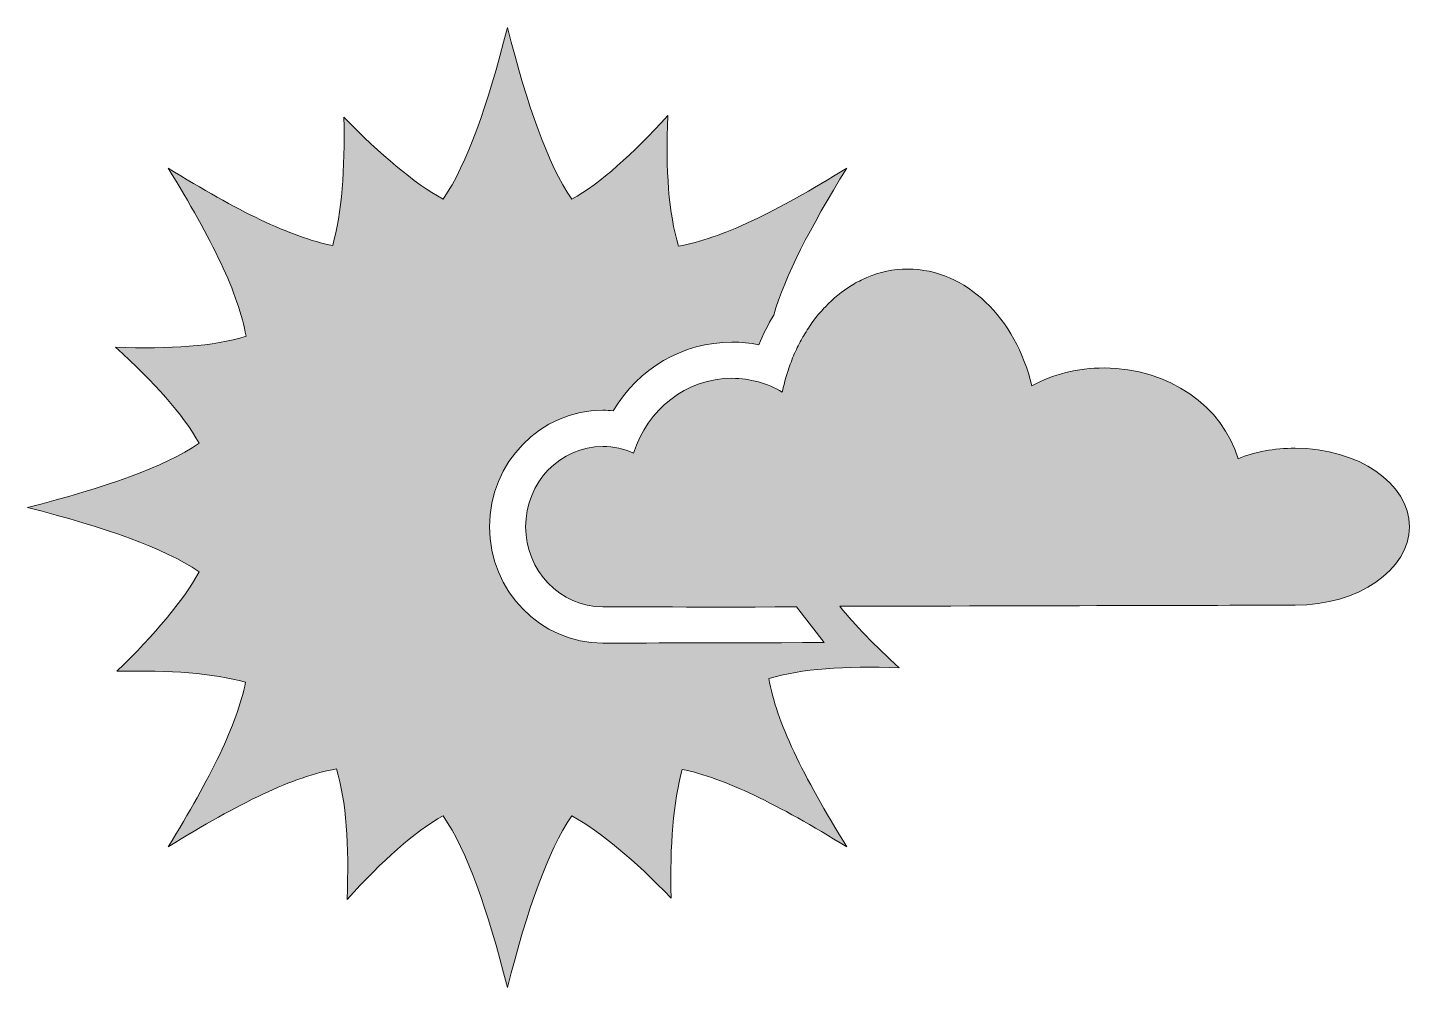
# Model space of a CAD drawing. Header units: inches. Extents: x 0 to 102, y 0 to 71.
import ezdxf

# ---------------------------------------------------------------- set-up
doc = ezdxf.new("R2010")
doc.units = ezdxf.units.IN
doc.header["$MEASUREMENT"] = 0
doc.layers.add('Layer 1', color=7, linetype='Continuous')

msp = doc.modelspace()

# ---------------------------------------------------------------- hatches: boundary and pattern name
at = {"layer": 'Layer 1', "true_color": 0xf0ba7d}
h = msp.add_hatch(color=31, dxfattribs=at)
h.dxf.hatch_style = 2
edge = h.paths.add_edge_path()
edge.add_spline(control_points=[(93.2, 39.64), (91.66, 39.64), (90.24, 39.36), (89, 38.87), (87.9, 42.69), (83.91, 45.54), (79.15, 45.54), (77.2, 45.54), (75.39, 45.06), (73.84, 44.23), (72.65, 49.2), (69.02, 52.81), (64.71, 52.81), (63.66, 52.81), (62.65, 52.59), (61.71, 52.19), (61.34, 52.03), (60.97, 51.85), (60.62, 51.63), (60.61, 51.62), (60.59, 51.61), (60.57, 51.6), (59.88, 51.18), (59.24, 50.66), (58.66, 50.04), (58.63, 50.01), (58.6, 49.98), (58.57, 49.95), (58.29, 49.65), (58.02, 49.33), (57.77, 48.99), (57.77, 48.99), (57.76, 48.99), (57.76, 48.98), (57.52, 48.65), (57.29, 48.29), (57.07, 47.92), (57.03, 47.86), (56.99, 47.79), (56.96, 47.72), (56.75, 47.36), (56.57, 47), (56.4, 46.61), (56.39, 46.6), (56.38, 46.58), (56.37, 46.57), (56.2, 46.18), (56.06, 45.77), (55.92, 45.36), (55.89, 45.26), (55.86, 45.16), (55.83, 45.06), (55.7, 44.64), (55.58, 44.21), (55.49, 43.77), (54.39, 44.41), (53.13, 44.78), (51.79, 44.78), (48.42, 44.78), (45.57, 42.48), (44.55, 39.28), (43.86, 39.59), (43.1, 39.77), (42.3, 39.77), (39.16, 39.77), (36.62, 37.13), (36.62, 33.87), (36.62, 30.62), (39.16, 27.98), (42.3, 27.98), (43.02, 27.98), (47.95, 27.95), (56.53, 27.97), (56.53, 27.97), (58.57, 25.35), (58.57, 25.35), (49.99, 25.33), (43.02, 25.31), (42.3, 25.31), (37.7, 25.31), (33.96, 29.15), (33.96, 33.87), (33.96, 38.59), (37.7, 42.43), (42.3, 42.43), (42.55, 42.43), (42.8, 42.42), (43.05, 42.39), (44.9, 45.49), (48.17, 47.44), (51.79, 47.44), (52.45, 47.44), (53.12, 47.38), (53.77, 47.24), (54.08, 48.01), (54.45, 48.73), (54.86, 49.42), (55.69, 52.3), (57.51, 55.81), (60.23, 60.23), (54.99, 57), (51.01, 55.04), (47.86, 54.5), (47.13, 56.92), (46.91, 60.04), (47.07, 64.09), (44.44, 61.2), (42.16, 59.17), (40.01, 57.94), (38.22, 60.59), (36.77, 64.75), (35.28, 70.56), (33.79, 64.75), (32.34, 60.6), (30.55, 57.95), (28.35, 59.17), (25.99, 61.17), (23.25, 63.99), (23.34, 60.05), (23.1, 56.97), (22.43, 54.54), (19.33, 55.15), (15.43, 57.09), (10.33, 60.23), (13.56, 54.99), (15.52, 51.01), (16.06, 47.87), (13.64, 47.13), (10.51, 46.91), (6.47, 47.07), (9.36, 44.44), (11.39, 42.16), (12.62, 40.01), (9.97, 38.22), (5.81, 36.77), (0, 35.28), (5.81, 33.79), (9.96, 32.34), (12.61, 30.55), (11.39, 28.35), (9.39, 25.99), (6.57, 23.24), (10.51, 23.33), (13.6, 23.1), (16.02, 22.43), (15.41, 19.33), (13.47, 15.43), (10.33, 10.33), (15.57, 13.56), (19.55, 15.52), (22.7, 16.06), (23.43, 13.65), (23.65, 10.52), (23.49, 6.47), (26.12, 9.36), (28.4, 11.39), (30.55, 12.62), (32.34, 9.97), (33.79, 5.81), (35.28, 0), (36.77, 5.81), (38.22, 9.96), (40.01, 12.61), (42.21, 11.39), (44.57, 9.39), (47.31, 6.57), (47.23, 10.51), (47.46, 13.59), (48.13, 16.02), (51.23, 15.41), (55.13, 13.47), (60.23, 10.33), (57, 15.57), (55.04, 19.55), (54.5, 22.7), (56.92, 23.43), (60.04, 23.65), (64.09, 23.49), (62.3, 25.12), (60.85, 26.61), (59.71, 28.02), (73.77, 28.05), (91.47, 28.1), (93.2, 28.1), (97.84, 28.1), (101.6, 30.68), (101.6, 33.87), (101.6, 37.06), (97.84, 39.64), (93.2, 39.64)], knot_values=[0, 0, 0, 0, 1, 1, 1, 2, 2, 2, 3, 3, 3, 4, 4, 4, 5, 5, 5, 6, 6, 6, 7, 7, 7, 8, 8, 8, 9, 9, 9, 10, 10, 10, 11, 11, 11, 12, 12, 12, 13, 13, 13, 14, 14, 14, 15, 15, 15, 16, 16, 16, 17, 17, 17, 18, 18, 18, 19, 19, 19, 20, 20, 20, 21, 21, 21, 22, 22, 22, 23, 23, 23, 24, 24, 24, 25, 25, 25, 26, 26, 26, 27, 27, 27, 28, 28, 28, 29, 29, 29, 30, 30, 30, 31, 31, 31, 32, 32, 32, 33, 33, 33, 34, 34, 34, 35, 35, 35, 36, 36, 36, 37, 37, 37, 38, 38, 38, 39, 39, 39, 40, 40, 40, 41, 41, 41, 42, 42, 42, 43, 43, 43, 44, 44, 44, 45, 45, 45, 46, 46, 46, 47, 47, 47, 48, 48, 48, 49, 49, 49, 50, 50, 50, 51, 51, 51, 52, 52, 52, 53, 53, 53, 54, 54, 54, 55, 55, 55, 56, 56, 56, 57, 57, 57, 58, 58, 58, 59, 59, 59, 60, 60, 60, 61, 61, 61, 62, 62, 62, 63, 63, 63, 63], degree=3, periodic=1)

# ---------------------------------------------------------------- linework, layer by layer
at = {"layer": 'Layer 1', "lineweight": 0}
msp.add_open_spline([(93.2, 39.64), (91.66, 39.64), (90.24, 39.36), (89, 38.87), (87.9, 42.69), (83.91, 45.54), (79.15, 45.54), (77.2, 45.54), (75.39, 45.06), (73.84, 44.23), (72.65, 49.2), (69.02, 52.81), (64.71, 52.81), (63.66, 52.81), (62.65, 52.59), (61.71, 52.19), (61.34, 52.03), (60.97, 51.85), (60.62, 51.63), (60.61, 51.62), (60.59, 51.61), (60.57, 51.6), (59.88, 51.18), (59.24, 50.66), (58.66, 50.04), (58.63, 50.01), (58.6, 49.98), (58.57, 49.95), (58.29, 49.65), (58.02, 49.33), (57.77, 48.99), (57.77, 48.99), (57.76, 48.99), (57.76, 48.98), (57.52, 48.65), (57.29, 48.29), (57.07, 47.92), (57.03, 47.86), (56.99, 47.79), (56.96, 47.72), (56.75, 47.36), (56.57, 47), (56.4, 46.61), (56.39, 46.6), (56.38, 46.58), (56.37, 46.57), (56.2, 46.18), (56.06, 45.77), (55.92, 45.36), (55.89, 45.26), (55.86, 45.16), (55.83, 45.06), (55.7, 44.64), (55.58, 44.21), (55.49, 43.77), (54.39, 44.41), (53.13, 44.78), (51.79, 44.78), (48.42, 44.78), (45.57, 42.48), (44.55, 39.28), (43.86, 39.59), (43.1, 39.77), (42.3, 39.77), (39.16, 39.77), (36.62, 37.13), (36.62, 33.87), (36.62, 30.62), (39.16, 27.98), (42.3, 27.98), (43.02, 27.98), (47.95, 27.95), (56.53, 27.97), (56.53, 27.97), (58.57, 25.35), (58.57, 25.35), (49.99, 25.33), (43.02, 25.31), (42.3, 25.31), (37.7, 25.31), (33.96, 29.15), (33.96, 33.87), (33.96, 38.59), (37.7, 42.43), (42.3, 42.43), (42.55, 42.43), (42.8, 42.42), (43.05, 42.39), (44.9, 45.49), (48.17, 47.44), (51.79, 47.44), (52.45, 47.44), (53.12, 47.38), (53.77, 47.24), (54.08, 48.01), (54.45, 48.73), (54.86, 49.42), (55.69, 52.3), (57.51, 55.81), (60.23, 60.23), (54.99, 57), (51.01, 55.04), (47.86, 54.5), (47.13, 56.92), (46.91, 60.04), (47.07, 64.09), (44.44, 61.2), (42.16, 59.17), (40.01, 57.94), (38.22, 60.59), (36.77, 64.75), (35.28, 70.56), (33.79, 64.75), (32.34, 60.6), (30.55, 57.95), (28.35, 59.17), (25.99, 61.17), (23.25, 63.99), (23.34, 60.05), (23.1, 56.97), (22.43, 54.54), (19.33, 55.15), (15.43, 57.09), (10.33, 60.23), (13.56, 54.99), (15.52, 51.01), (16.06, 47.87), (13.64, 47.13), (10.51, 46.91), (6.47, 47.07), (9.36, 44.44), (11.39, 42.16), (12.62, 40.01), (9.97, 38.22), (5.81, 36.77), (0, 35.28), (5.81, 33.79), (9.96, 32.34), (12.61, 30.55), (11.39, 28.35), (9.39, 25.99), (6.57, 23.24), (10.51, 23.33), (13.6, 23.1), (16.02, 22.43), (15.41, 19.33), (13.47, 15.43), (10.33, 10.33), (15.57, 13.56), (19.55, 15.52), (22.7, 16.06), (23.43, 13.65), (23.65, 10.52), (23.49, 6.47), (26.12, 9.36), (28.4, 11.39), (30.55, 12.62), (32.34, 9.97), (33.79, 5.81), (35.28, 0), (36.77, 5.81), (38.22, 9.96), (40.01, 12.61), (42.21, 11.39), (44.57, 9.39), (47.31, 6.57), (47.23, 10.51), (47.46, 13.59), (48.13, 16.02), (51.23, 15.41), (55.13, 13.47), (60.23, 10.33), (57, 15.57), (55.04, 19.55), (54.5, 22.7), (56.92, 23.43), (60.04, 23.65), (64.09, 23.49), (62.3, 25.12), (60.85, 26.61), (59.71, 28.02), (73.77, 28.05), (91.47, 28.1), (93.2, 28.1), (97.84, 28.1), (101.6, 30.68), (101.6, 33.87), (101.6, 37.06), (97.84, 39.64), (93.2, 39.64)], degree=3, knots=[0, 0, 0, 0, 1, 1, 1, 2, 2, 2, 3, 3, 3, 4, 4, 4, 5, 5, 5, 6, 6, 6, 7, 7, 7, 8, 8, 8, 9, 9, 9, 10, 10, 10, 11, 11, 11, 12, 12, 12, 13, 13, 13, 14, 14, 14, 15, 15, 15, 16, 16, 16, 17, 17, 17, 18, 18, 18, 19, 19, 19, 20, 20, 20, 21, 21, 21, 22, 22, 22, 23, 23, 23, 24, 24, 24, 25, 25, 25, 26, 26, 26, 27, 27, 27, 28, 28, 28, 29, 29, 29, 30, 30, 30, 31, 31, 31, 32, 32, 32, 33, 33, 33, 34, 34, 34, 35, 35, 35, 36, 36, 36, 37, 37, 37, 38, 38, 38, 39, 39, 39, 40, 40, 40, 41, 41, 41, 42, 42, 42, 43, 43, 43, 44, 44, 44, 45, 45, 45, 46, 46, 46, 47, 47, 47, 48, 48, 48, 49, 49, 49, 50, 50, 50, 51, 51, 51, 52, 52, 52, 53, 53, 53, 54, 54, 54, 55, 55, 55, 56, 56, 56, 57, 57, 57, 58, 58, 58, 59, 59, 59, 60, 60, 60, 61, 61, 61, 62, 62, 62, 63, 63, 63, 63], dxfattribs=at)

doc.saveas('drawing.dxf')
